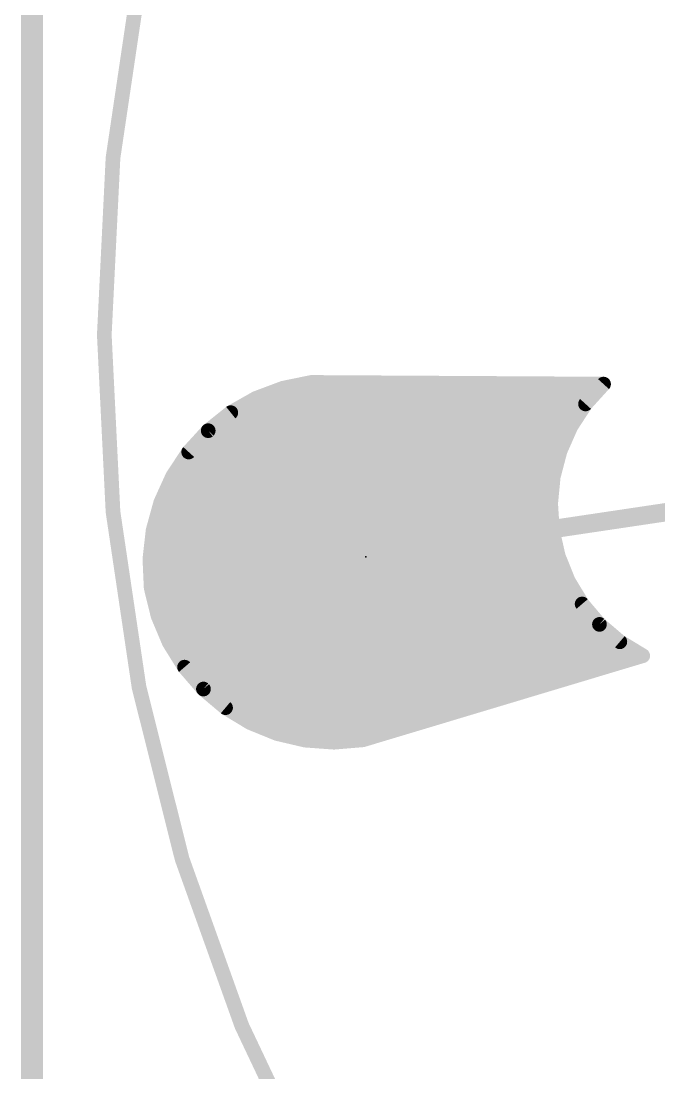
# Model space of a CAD drawing. Extents: x -26.2 to 26.2, y -26.2 to 26.2.
# Drawn here: x -26.15 to -17.32, y -10.22 to 4.35 of the extents above; entities that cross this region are included whole.
import ezdxf

# ---------------------------------------------------------------- set-up
doc = ezdxf.new("R2010")
doc.units = 0
for name, color, linetype in [('1', 12, 'CONTINUOUS'), ('16', 132, 'CONTINUOUS'), ('17', 110, 'CONTINUOUS'), ('20', 53, 'CONTINUOUS'), ('23', 53, 'CONTINUOUS')]:
    doc.layers.add(name, color=color, linetype=linetype)

# ---------------------------------------------------------------- blocks, each defined once
blk = doc.blocks.new('ROUNDP')
at = {"const_width": 0.5}
blk.add_lwpolyline([(0, -0.25, 1), (0, 0.25, 1), (0, -0.25)], format="xyb", dxfattribs=at)

msp = doc.modelspace()

# ---------------------------------------------------------------- linework, layer by layer
at = {"layer": '1', "const_width": 0.2032}
for points in [[(-22.1345, -0.6586), (-22.5266, -0.7389)], [(-18.0898, -0.682), (-22.1345, -0.6586)], [(-18.3391, -0.9564), (-18.0898, -0.682)], [(-22.5266, -0.7389), (-22.9012, -0.8796)], [(-22.7233, -0.8128), (-18.2087, -0.8128)], [(-22.9012, -0.8796), (-23.2493, -1.0772)], [(-18.5415, -1.2671), (-18.3391, -0.9564)], [(-23.2493, -1.0772), (-23.5622, -1.3267)], [(-23.1415, -1.016), (-18.378, -1.016)], [(-23.4274, -1.2192), (-18.5104, -1.2192)], [(-23.5622, -1.3267), (-23.8321, -1.6221)], [(-18.6918, -1.606), (-18.5415, -1.2671)], [(-23.6496, -1.4224), (-18.6104, -1.4224)], [(-23.8321, -1.6221), (-24.0526, -1.9562)], [(-23.8344, -1.6256), (-18.697, -1.6256)], [(-18.7861, -1.9646), (-18.6918, -1.606)], [(-23.9685, -1.8288), (-18.7504, -1.8288)], [(-24.0526, -1.9562), (-24.2181, -2.3206)], [(-18.8221, -2.3337), (-18.7861, -1.9646)], [(-24.087, -2.032), (-18.7927, -2.032)], [(-24.1793, -2.2352), (-18.8125, -2.2352)], [(-24.2181, -2.3206), (-24.3245, -2.7064)], [(-18.7987, -2.7037), (-18.8221, -2.3337)], [(-24.2506, -2.4384), (-18.8155, -2.4384)], [(-24.3245, -2.7064), (-24.3693, -3.1041)], [(-24.3067, -2.6416), (-18.8026, -2.6416)], [(-18.7166, -3.0653), (-18.7987, -2.7037)], [(-24.3401, -2.8448), (-18.7667, -2.8448)], [(-24.3693, -3.1041), (-24.3513, -3.5039)], [(-24.363, -3.048), (-18.7206, -3.048)], [(-18.578, -3.4092), (-18.7166, -3.0653)], [(-24.3627, -3.2512), (-18.6417, -3.2512)], [(-18.3862, -3.7266), (-18.578, -3.4092)], [(-24.3536, -3.4544), (-18.5507, -3.4544)], [(-24.3513, -3.5039), (-24.2557, -3.8925)], [(-24.3135, -3.6576), (-18.4279, -3.6576)], [(-18.1464, -4.0094), (-18.3862, -3.7266)], [(-24.2635, -3.8608), (-18.2724, -3.8608)], [(-24.2557, -3.8925), (-24.1004, -4.2614)], [(-17.8645, -4.2502), (-18.1464, -4.0094)], [(-24.1835, -4.064), (-18.0824, -4.064)], [(-24.1004, -4.2614), (-23.8894, -4.6014)], [(-24.0968, -4.2672), (-17.8366, -4.2672)], [(-17.5478, -4.4431), (-17.8645, -4.2502)], [(-23.9707, -4.4704), (-17.6386, -4.4704)], [(-21.4213, -5.6075), (-17.5478, -4.4431)], [(-23.8894, -4.6014), (-23.6277, -4.9043)], [(-23.827, -4.6736), (-18.3146, -4.6736)], [(-23.6515, -4.8768), (-18.9906, -4.8768)], [(-23.6277, -4.9043), (-23.322, -5.1624)], [(-23.4196, -5.08), (-19.6665, -5.08)], [(-23.322, -5.1624), (-22.9795, -5.3696)], [(-23.1224, -5.2832), (-20.3425, -5.2832)], [(-22.9795, -5.3696), (-22.6089, -5.5207)], [(-22.6931, -5.4864), (-21.0185, -5.4864)], [(-22.6089, -5.5207), (-22.2193, -5.6119)], [(-22.2193, -5.6119), (-21.8201, -5.6411)], [(-21.8201, -5.6411), (-21.4213, -5.6075)]]:
    msp.add_lwpolyline(points, dxfattribs=at)
at = {"layer": '1', "const_width": 0.1016}
for points in [[(-22.1342, -0.6078, 1), (-22.1348, -0.7094)], [(-22.1243, -0.7084, 1), (-22.1447, -0.6088)], [(-18.0522, -0.7161, 1), (-18.1274, -0.6478)], [(-18.0901, -0.7328, 1), (-18.0895, -0.6312)], [(-22.7233, -0.762, 1), (-22.7233, -0.8636)], [(-22.5367, -0.6892, 1), (-22.5164, -0.7887)], [(-22.5087, -0.7865, 1), (-22.5444, -0.6914)], [(-18.2087, -0.8636, 1), (-18.2087, -0.762)], [(-22.9191, -0.832, 1), (-22.8834, -0.9272)], [(-22.8762, -0.9238, 1), (-22.9263, -0.8354)], [(-18.3767, -0.9222, 1), (-18.3015, -0.9906)], [(-18.2966, -0.9841, 1), (-18.3817, -0.9287)], [(-23.2744, -1.033, 1), (-23.2242, -1.1213)], [(-23.2176, -1.1169, 1), (-23.281, -1.0374)], [(-23.1415, -0.9652, 1), (-23.1415, -1.0668)], [(-18.378, -1.0668, 1), (-18.378, -0.9652)], [(-23.4274, -1.1684, 1), (-23.4274, -1.27)], [(-18.5104, -1.27, 1), (-18.5104, -1.1684)], [(-23.5938, -1.287, 1), (-23.5305, -1.3664)], [(-23.5247, -1.361, 1), (-23.5997, -1.2924)], [(-18.5841, -1.2393, 1), (-18.499, -1.2948)], [(-18.4951, -1.2877, 1), (-18.588, -1.2465)], [(-23.6496, -1.3716, 1), (-23.6496, -1.4732)], [(-18.6104, -1.4732, 1), (-18.6104, -1.3716)], [(-23.8344, -1.5748, 1), (-23.8344, -1.6764)], [(-23.8696, -1.5879, 1), (-23.7946, -1.6564)], [(-23.7897, -1.6501, 1), (-23.8745, -1.5942)], [(-18.7383, -1.5855, 1), (-18.6454, -1.6266)], [(-18.6427, -1.619, 1), (-18.7409, -1.5931)], [(-18.697, -1.6764, 1), (-18.697, -1.5748)], [(-23.9685, -1.778, 1), (-23.9685, -1.8796)], [(-18.7504, -1.8796, 1), (-18.7504, -1.778)], [(-24.095, -1.9282, 1), (-24.0102, -1.9842)], [(-24.0063, -1.9772, 1), (-24.0989, -1.9352)], [(-18.7356, -1.9696, 1), (-18.8367, -1.9597)], [(-24.087, -1.9812, 1), (-24.087, -2.0828)], [(-18.8353, -1.9517, 1), (-18.737, -1.9776)], [(-18.7927, -2.0828, 1), (-18.7927, -1.9812)], [(-24.1793, -2.1844, 1), (-24.1793, -2.286)], [(-18.8125, -2.286, 1), (-18.8125, -2.1844)], [(-24.2643, -2.2996, 1), (-24.1718, -2.3416)], [(-24.1691, -2.3341, 1), (-24.267, -2.3071)], [(-18.7714, -2.3305, 1), (-18.8728, -2.3369)], [(-18.8726, -2.3288, 1), (-18.7715, -2.3386)], [(-24.2506, -2.3876, 1), (-24.2506, -2.4892)], [(-18.8155, -2.4892, 1), (-18.8155, -2.3876)], [(-24.274, -2.7121, 1), (-24.375, -2.7007)], [(-24.3067, -2.5908, 1), (-24.3067, -2.6924)], [(-18.7492, -2.6925, 1), (-18.8482, -2.715)], [(-18.8026, -2.6924, 1), (-18.8026, -2.5908)], [(-24.3401, -2.794, 1), (-24.3401, -2.8956)], [(-24.3735, -2.6929, 1), (-24.2756, -2.7199)], [(-18.8494, -2.7069, 1), (-18.748, -2.7005)], [(-18.7667, -2.8956, 1), (-18.7667, -2.794)], [(-24.3186, -3.1018, 1), (-24.4201, -3.1064)], [(-24.4198, -3.0984, 1), (-24.3188, -3.1098)], [(-24.363, -2.9972, 1), (-24.363, -3.0988)], [(-18.6695, -3.0463, 1), (-18.7637, -3.0843)], [(-18.7662, -3.0766, 1), (-18.6671, -3.0541)], [(-18.7206, -3.0988, 1), (-18.7206, -2.9972)], [(-24.3627, -3.2004, 1), (-24.3627, -3.302)], [(-18.6417, -3.302, 1), (-18.6417, -3.2004)], [(-18.5345, -3.383, 1), (-18.6214, -3.4355)], [(-18.6251, -3.4282, 1), (-18.5308, -3.3902)], [(-24.3536, -3.4036, 1), (-24.3536, -3.5052)], [(-24.302, -3.4917, 1), (-24.4007, -3.516)], [(-24.4021, -3.5062, 1), (-24.3006, -3.5016)], [(-18.5507, -3.5052, 1), (-18.5507, -3.4036)], [(-24.3135, -3.6068, 1), (-24.3135, -3.7084)], [(-18.3475, -3.6937, 1), (-18.425, -3.7595)], [(-18.4279, -3.7084, 1), (-18.4279, -3.6068)], [(-24.2635, -3.81, 1), (-24.2635, -3.9116)], [(-18.4297, -3.7529, 1), (-18.3428, -3.7003)], [(-18.2724, -3.9116, 1), (-18.2724, -3.81)], [(-24.2089, -3.8728, 1), (-24.3025, -3.9122)], [(-24.305, -3.9046, 1), (-24.2064, -3.8804)], [(-18.1134, -3.9707, 1), (-18.1794, -4.048)], [(-18.1851, -4.0422, 1), (-18.1076, -3.9765)], [(-24.1835, -4.0132, 1), (-24.1835, -4.1148)], [(-18.0824, -4.1148, 1), (-18.0824, -4.0132)], [(-24.0573, -4.2346, 1), (-24.1436, -4.2882)], [(-24.0968, -4.2164, 1), (-24.0968, -4.318)], [(-24.1472, -4.2811, 1), (-24.0536, -4.2417)], [(-17.8381, -4.2069, 1), (-17.8909, -4.2936)], [(-17.8975, -4.2889, 1), (-17.8315, -4.2116)], [(-17.8366, -4.318, 1), (-17.8366, -4.2164)], [(-23.9707, -4.4196, 1), (-23.9707, -4.5212)], [(-17.6386, -4.5212, 1), (-17.6386, -4.4196)], [(-17.5742, -4.4865, 1), (-17.5214, -4.3997)], [(-17.5332, -4.4918, 1), (-17.5624, -4.3945)], [(-23.8509, -4.5682, 1), (-23.9278, -4.6346)], [(-23.9325, -4.6282, 1), (-23.8462, -4.5746)], [(-23.827, -4.6228, 1), (-23.827, -4.7244)], [(-18.3146, -4.7244, 1), (-18.3146, -4.6228)], [(-23.6515, -4.826, 1), (-23.6515, -4.9276)], [(-23.595, -4.8654, 1), (-23.6605, -4.9431)], [(-18.9906, -4.9276, 1), (-18.9906, -4.826)], [(-23.6662, -4.9375, 1), (-23.5893, -4.871)], [(-23.4196, -5.0292, 1), (-23.4196, -5.1308)], [(-23.2957, -5.119, 1), (-23.3483, -5.2059)], [(-23.3547, -5.2013, 1), (-23.2892, -5.1236)], [(-19.6665, -5.1308, 1), (-19.6665, -5.0292)], [(-23.1224, -5.2324, 1), (-23.1224, -5.334)], [(-20.3425, -5.334, 1), (-20.3425, -5.2324)], [(-22.9604, -5.3226, 1), (-22.9987, -5.4167)], [(-23.0058, -5.4131, 1), (-22.9533, -5.3262)], [(-22.6931, -5.4356, 1), (-22.6931, -5.5372)], [(-21.0185, -5.5372, 1), (-21.0185, -5.4356)], [(-22.5974, -5.4712, 1), (-22.6205, -5.5702)], [(-22.6281, -5.5677, 1), (-22.5898, -5.4737)], [(-22.2156, -5.5613, 1), (-22.223, -5.6626)], [(-22.2309, -5.6614, 1), (-22.2077, -5.5625)], [(-21.436, -5.5588, 1), (-21.4067, -5.6561)], [(-21.4171, -5.6581, 1), (-21.4256, -5.5569)], [(-21.8244, -5.5905, 1), (-21.8159, -5.6917)], [(-21.8238, -5.6918, 1), (-21.8164, -5.5904)]]:
    msp.add_lwpolyline(points, format="xyb", dxfattribs=at)
at = {"layer": '16'}
for points, const_width in [([(-26, -26), (-26, 26)], 0.3048), ([(-22.5265, -0.7389), (-22.1345, -0.6586)], 0.2032), ([(-22.1345, -0.6586), (-18.0898, -0.682)], 0.2032), ([(-18.0898, -0.682), (-18.3391, -0.9564)], 0.2032), ([(-22.9012, -0.8796), (-22.5265, -0.7389)], 0.2032), ([(-22.7232, -0.8128), (-18.2087, -0.8128)], 0.2032), ([(-23.2493, -1.0772), (-22.9012, -0.8796)], 0.2032), ([(-18.3391, -0.9564), (-18.5415, -1.2671)], 0.2032), ([(-23.5621, -1.3267), (-23.2493, -1.0772)], 0.2032), ([(-23.1415, -1.016), (-18.378, -1.016)], 0.2032), ([(-23.4273, -1.2192), (-18.5104, -1.2192)], 0.2032), ([(-23.8321, -1.6222), (-23.5621, -1.3267)], 0.2032), ([(-18.5415, -1.2671), (-18.6918, -1.606)], 0.2032), ([(-23.6496, -1.4224), (-18.6104, -1.4224)], 0.2032), ([(-24.0526, -1.9562), (-23.8321, -1.6222)], 0.2032), ([(-23.8344, -1.6256), (-18.697, -1.6256)], 0.2032), ([(-18.6918, -1.606), (-18.7861, -1.9646)], 0.2032), ([(-23.9685, -1.8288), (-18.7504, -1.8288)], 0.2032), ([(-24.218, -2.3206), (-24.0526, -1.9562)], 0.2032), ([(-18.7861, -1.9646), (-18.8221, -2.3337)], 0.2032), ([(-24.087, -2.032), (-18.7927, -2.032)], 0.2032), ([(-15.24, -2.159), (-21.3523, -3.0717)], 0.254), ([(-24.1793, -2.2352), (-18.8125, -2.2352)], 0.2032), ([(-24.3245, -2.7064), (-24.218, -2.3206)], 0.2032), ([(-18.8221, -2.3337), (-18.7987, -2.7037)], 0.2032), ([(-24.2506, -2.4384), (-18.8155, -2.4384)], 0.2032), ([(-24.3693, -3.1041), (-24.3245, -2.7064)], 0.2032), ([(-24.3066, -2.6416), (-18.8026, -2.6416)], 0.2032), ([(-18.7987, -2.7037), (-18.7166, -3.0653)], 0.2032), ([(-24.3401, -2.8448), (-18.7667, -2.8448)], 0.2032), ([(-24.3513, -3.5039), (-24.3693, -3.1041)], 0.2032), ([(-24.363, -3.048), (-18.7206, -3.048)], 0.2032), ([(-18.7166, -3.0653), (-18.578, -3.4092)], 0.2032), ([(-24.3627, -3.2512), (-18.6417, -3.2512)], 0.2032), ([(-18.578, -3.4092), (-18.3862, -3.7266)], 0.2032), ([(-24.3536, -3.4544), (-18.5507, -3.4544)], 0.2032), ([(-24.2557, -3.8925), (-24.3513, -3.5039)], 0.2032), ([(-24.3135, -3.6576), (-18.4279, -3.6576)], 0.2032), ([(-18.3862, -3.7266), (-18.1464, -4.0094)], 0.2032), ([(-24.2635, -3.8608), (-18.2724, -3.8608)], 0.2032), ([(-24.1004, -4.2614), (-24.2557, -3.8925)], 0.2032), ([(-18.1464, -4.0094), (-17.8645, -4.2502)], 0.2032), ([(-24.1835, -4.064), (-18.0824, -4.064)], 0.2032), ([(-23.8894, -4.6014), (-24.1004, -4.2614)], 0.2032), ([(-24.0968, -4.2672), (-17.8366, -4.2672)], 0.2032), ([(-17.8645, -4.2502), (-17.5478, -4.4431)], 0.2032), ([(-23.9707, -4.4704), (-17.6386, -4.4704)], 0.2032), ([(-17.5478, -4.4431), (-21.4213, -5.6075)], 0.2032), ([(-23.6278, -4.9043), (-23.8894, -4.6014)], 0.2032), ([(-23.8271, -4.6736), (-18.3146, -4.6736)], 0.2032), ([(-23.6515, -4.8768), (-18.9906, -4.8768)], 0.2032), ([(-23.322, -5.1625), (-23.6278, -4.9043)], 0.2032), ([(-23.4197, -5.08), (-19.6665, -5.08)], 0.2032), ([(-22.9796, -5.3697), (-23.322, -5.1625)], 0.2032), ([(-23.1225, -5.2832), (-20.3425, -5.2832)], 0.2032), ([(-22.609, -5.5207), (-22.9796, -5.3697)], 0.2032), ([(-22.6932, -5.4864), (-21.0185, -5.4864)], 0.2032), ([(-22.2193, -5.612), (-22.609, -5.5207)], 0.2032), ([(-21.8201, -5.6411), (-22.2193, -5.612)], 0.2032), ([(-21.4213, -5.6075), (-21.8201, -5.6411)], 0.2032)]:
    msp.add_lwpolyline(points, dxfattribs=dict(at, const_width=const_width))
for points, const_width in [([(-22.1342, -0.6078, 1), (-22.1348, -0.7094)], 0.1016), ([(-22.1243, -0.7084, 1), (-22.1447, -0.6088)], 0.1016), ([(-18.0522, -0.7161, 1), (-18.1274, -0.6478)], 0.1016), ([(-18.0901, -0.7328, 1), (-18.0895, -0.6312)], 0.1016), ([(-22.7232, -0.762, 1), (-22.7232, -0.8636)], 0.1016), ([(-22.5367, -0.6892, 1), (-22.5163, -0.7887)], 0.1016), ([(-22.5087, -0.7865, 1), (-22.5444, -0.6914)], 0.1016), ([(-18.2087, -0.8636, 1), (-18.2087, -0.762)], 0.1016), ([(-22.9191, -0.8321, 1), (-22.8834, -0.9272)], 0.1016), ([(-22.8761, -0.9238, 1), (-22.9263, -0.8354)], 0.1016), ([(-18.3767, -0.9222, 1), (-18.3015, -0.9906)], 0.1016), ([(-18.2966, -0.9841, 1), (-18.3817, -0.9287)], 0.1016), ([(-23.2743, -1.033, 1), (-23.2242, -1.1214)], 0.1016), ([(-23.2176, -1.1169, 1), (-23.2809, -1.0375)], 0.1016), ([(-23.1415, -0.9652, 1), (-23.1415, -1.0668)], 0.1016), ([(-18.378, -1.0668, 1), (-18.378, -0.9652)], 0.1016), ([(-23.4273, -1.1684, 1), (-23.4273, -1.27)], 0.1016), ([(-18.5104, -1.27, 1), (-18.5104, -1.1684)], 0.1016), ([(-23.5938, -1.287, 1), (-23.5305, -1.3665)], 0.1016), ([(-23.5246, -1.361, 1), (-23.5996, -1.2925)], 0.1016), ([(-18.5841, -1.2393, 1), (-18.499, -1.2948)], 0.1016), ([(-18.4951, -1.2877, 1), (-18.588, -1.2465)], 0.1016), ([(-23.6496, -1.3716, 1), (-23.6496, -1.4732)], 0.1016), ([(-18.6104, -1.4732, 1), (-18.6104, -1.3716)], 0.1016), ([(-23.8344, -1.5748, 1), (-23.8344, -1.6764)], 0.1016), ([(-23.8696, -1.5879, 1), (-23.7946, -1.6564)], 0.1016), ([(-23.7897, -1.6502, 1), (-23.8745, -1.5942)], 0.1016), ([(-18.7383, -1.5855, 1), (-18.6454, -1.6266)], 0.1016), ([(-18.6427, -1.619, 1), (-18.7409, -1.5931)], 0.1016), ([(-18.697, -1.6764, 1), (-18.697, -1.5748)], 0.1016), ([(-23.9685, -1.778, 1), (-23.9685, -1.8796)], 0.1016), ([(-18.7504, -1.8796, 1), (-18.7504, -1.778)], 0.1016), ([(-24.095, -1.9282, 1), (-24.0102, -1.9842)], 0.1016), ([(-24.0063, -1.9772, 1), (-24.0988, -1.9352)], 0.1016), ([(-18.7356, -1.9696, 1), (-18.8367, -1.9597)], 0.1016), ([(-24.087, -1.9812, 1), (-24.087, -2.0828)], 0.1016), ([(-18.8353, -1.9517, 1), (-18.737, -1.9776)], 0.1016), ([(-18.7927, -2.0828, 1), (-18.7927, -1.9812)], 0.1016), ([(-24.1793, -2.1844, 1), (-24.1793, -2.286)], 0.1016), ([(-18.8125, -2.286, 1), (-18.8125, -2.1844)], 0.1016), ([(-24.2643, -2.2996, 1), (-24.1718, -2.3416)], 0.1016), ([(-24.1691, -2.3341, 1), (-24.267, -2.3071)], 0.1016), ([(-18.7714, -2.3305, 1), (-18.8728, -2.3369)], 0.1016), ([(-18.8726, -2.3288, 1), (-18.7715, -2.3386)], 0.1016), ([(-24.2506, -2.3876, 1), (-24.2506, -2.4892)], 0.1016), ([(-18.8155, -2.4892, 1), (-18.8155, -2.3876)], 0.1016), ([(-24.274, -2.7121, 1), (-24.375, -2.7007)], 0.1016), ([(-24.3066, -2.5908, 1), (-24.3066, -2.6924)], 0.1016), ([(-18.7492, -2.6925, 1), (-18.8482, -2.715)], 0.1016), ([(-18.8026, -2.6924, 1), (-18.8026, -2.5908)], 0.1016), ([(-24.3401, -2.794, 1), (-24.3401, -2.8956)], 0.1016), ([(-24.3735, -2.6929, 1), (-24.2755, -2.7199)], 0.1016), ([(-18.8494, -2.7069, 1), (-18.748, -2.7005)], 0.1016), ([(-18.7667, -2.8956, 1), (-18.7667, -2.794)], 0.1016), ([(-24.3185, -3.1018, 1), (-24.42, -3.1064)], 0.1016), ([(-24.4198, -3.0984, 1), (-24.3188, -3.1098)], 0.1016), ([(-24.363, -2.9972, 1), (-24.363, -3.0988)], 0.1016), ([(-21.3617, -3.0089, 1), (-21.3429, -3.1345)], 0.127), ([(-18.6695, -3.0463, 1), (-18.7637, -3.0843)], 0.1016), ([(-18.7662, -3.0766, 1), (-18.6671, -3.0541)], 0.1016), ([(-18.7206, -3.0988, 1), (-18.7206, -2.9972)], 0.1016), ([(-24.3627, -3.2004, 1), (-24.3627, -3.302)], 0.1016), ([(-18.6417, -3.302, 1), (-18.6417, -3.2004)], 0.1016), ([(-18.5345, -3.383, 1), (-18.6214, -3.4355)], 0.1016), ([(-18.6251, -3.4282, 1), (-18.5308, -3.3902)], 0.1016), ([(-24.3536, -3.4036, 1), (-24.3536, -3.5052)], 0.1016), ([(-24.302, -3.4917, 1), (-24.4007, -3.516)], 0.1016), ([(-24.4021, -3.5062, 1), (-24.3006, -3.5016)], 0.1016), ([(-18.5507, -3.5052, 1), (-18.5507, -3.4036)], 0.1016), ([(-24.3135, -3.6068, 1), (-24.3135, -3.7084)], 0.1016), ([(-18.3475, -3.6937, 1), (-18.425, -3.7595)], 0.1016), ([(-18.4279, -3.7084, 1), (-18.4279, -3.6068)], 0.1016), ([(-24.2635, -3.81, 1), (-24.2635, -3.9116)], 0.1016), ([(-18.4297, -3.7529, 1), (-18.3428, -3.7003)], 0.1016), ([(-18.2724, -3.9116, 1), (-18.2724, -3.81)], 0.1016), ([(-24.2089, -3.8728, 1), (-24.3025, -3.9122)], 0.1016), ([(-24.305, -3.9046, 1), (-24.2064, -3.8804)], 0.1016), ([(-18.1134, -3.9707, 1), (-18.1794, -4.048)], 0.1016), ([(-18.1851, -4.0422, 1), (-18.1076, -3.9765)], 0.1016), ([(-24.1835, -4.0132, 1), (-24.1835, -4.1148)], 0.1016), ([(-18.0824, -4.1148, 1), (-18.0824, -4.0132)], 0.1016), ([(-24.0573, -4.2346, 1), (-24.1436, -4.2882)], 0.1016), ([(-24.0968, -4.2164, 1), (-24.0968, -4.318)], 0.1016), ([(-24.1473, -4.2811, 1), (-24.0536, -4.2417)], 0.1016), ([(-17.8381, -4.2069, 1), (-17.8909, -4.2936)], 0.1016), ([(-17.8975, -4.2889, 1), (-17.8315, -4.2116)], 0.1016), ([(-17.8366, -4.318, 1), (-17.8366, -4.2164)], 0.1016), ([(-23.9707, -4.4196, 1), (-23.9707, -4.5212)], 0.1016), ([(-17.6386, -4.5212, 1), (-17.6386, -4.4196)], 0.1016), ([(-17.5742, -4.4865, 1), (-17.5214, -4.3997)], 0.1016), ([(-17.5332, -4.4918, 1), (-17.5624, -4.3945)], 0.1016), ([(-23.851, -4.5682, 1), (-23.9278, -4.6346)], 0.1016), ([(-23.9326, -4.6282, 1), (-23.8462, -4.5746)], 0.1016), ([(-23.8271, -4.6228, 1), (-23.8271, -4.7244)], 0.1016), ([(-18.3146, -4.7244, 1), (-18.3146, -4.6228)], 0.1016), ([(-23.6515, -4.826, 1), (-23.6515, -4.9276)], 0.1016), ([(-23.595, -4.8655, 1), (-23.6605, -4.9431)], 0.1016), ([(-18.9906, -4.9276, 1), (-18.9906, -4.826)], 0.1016), ([(-23.6662, -4.9375, 1), (-23.5893, -4.8711)], 0.1016), ([(-23.4197, -5.0292, 1), (-23.4197, -5.1308)], 0.1016), ([(-23.2957, -5.119, 1), (-23.3483, -5.2059)], 0.1016), ([(-23.3548, -5.2013, 1), (-23.2892, -5.1237)], 0.1016), ([(-19.6665, -5.1308, 1), (-19.6665, -5.0292)], 0.1016), ([(-23.1225, -5.2324, 1), (-23.1225, -5.334)], 0.1016), ([(-20.3425, -5.334, 1), (-20.3425, -5.2324)], 0.1016), ([(-22.9604, -5.3226, 1), (-22.9987, -5.4167)], 0.1016), ([(-23.0059, -5.4131, 1), (-22.9533, -5.3262)], 0.1016), ([(-22.6932, -5.4356, 1), (-22.6932, -5.5372)], 0.1016), ([(-21.0185, -5.5372, 1), (-21.0185, -5.4356)], 0.1016), ([(-22.5974, -5.4713, 1), (-22.6205, -5.5702)], 0.1016), ([(-22.6281, -5.5678, 1), (-22.5898, -5.4737)], 0.1016), ([(-22.2156, -5.5613, 1), (-22.223, -5.6626)], 0.1016), ([(-22.2309, -5.6614, 1), (-22.2077, -5.5625)], 0.1016), ([(-21.436, -5.5588, 1), (-21.4067, -5.6561)], 0.1016), ([(-21.4171, -5.6581, 1), (-21.4256, -5.5569)], 0.1016), ([(-21.8244, -5.5905, 1), (-21.8159, -5.6917)], 0.1016), ([(-21.8238, -5.6918, 1), (-21.8164, -5.5905)], 0.1016)]:
    msp.add_lwpolyline(points, format="xyb", dxfattribs=dict(at, const_width=const_width))
at = {"layer": '20', "const_width": 0.2032}
msp.add_lwpolyline([(0, -25, 1), (0, 25, 1), (0, -25)], format="xyb", dxfattribs=at)
at = {"layer": '23'}
msp.add_point((-21.382, -3.076), dxfattribs=at)

# ---------------------------------------------------------------- block references
at = {"layer": '17', "xscale": 4.064, "yscale": 4.064, "rotation": 8.2}
msp.add_blockref('ROUNDP', (-21.3523, -3.0717), dxfattribs=at)
msp.add_blockref('ROUNDP', (-21.3523, -3.0717), dxfattribs=at)

doc.saveas('drawing.dxf')
